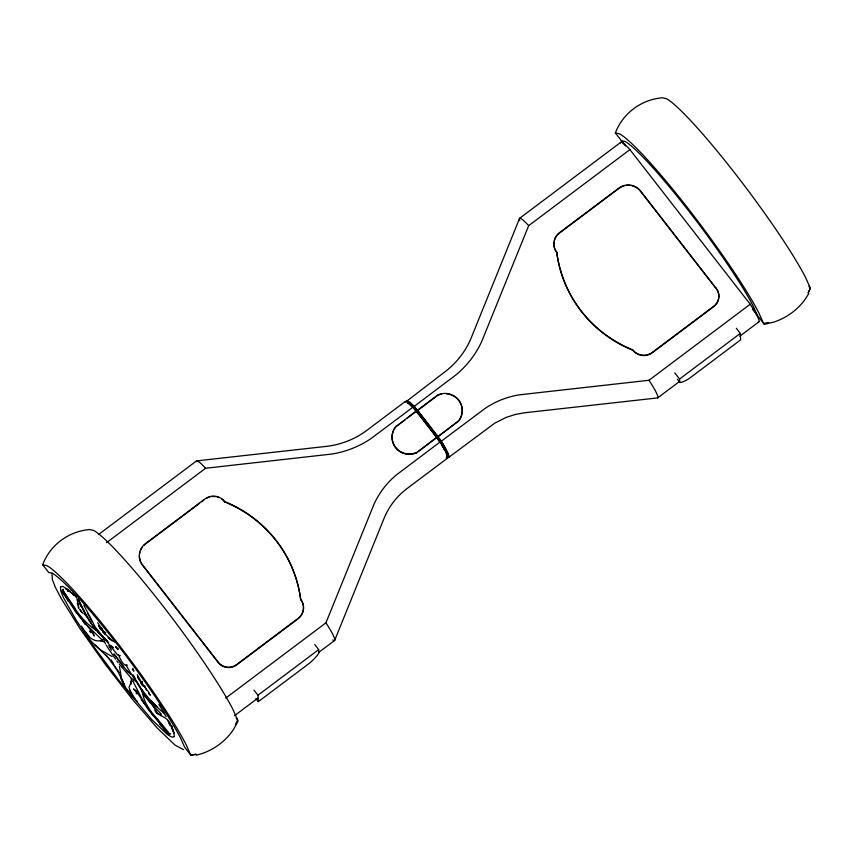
<?xml version="1.0" encoding="UTF-8"?>
<svg xmlns="http://www.w3.org/2000/svg" width="853" height="853" viewBox="0 0 853 853"><rect width="100%" height="100%" fill="white"/><g stroke="black" fill="none" stroke-linecap="round" stroke-linejoin="round"><path stroke-width="1.28" d="M92.561 631.401L92.519 632.372L91.591 632.34L89.597 630.9L90.876 632.734M141.971 684.97L142.067 681.558M131.319 678.551L131.01 684.213M447.132 456.174L447.74 455.726C446.961 448.017 440.777 441.587 436.821 435.329L418.695 412.042L418.087 412.5L436.224 436.15M318.659 652.46L334.643 640.454L384.042 518.411C388.829 506.607 396.901 496.19 407.073 488.534L447.708 458.018L445.287 449.808M447.303 457.144L448.902 457.251L449.051 456.44L448.07 453.156L441.364 441.172L417.522 410.186L437.834 394.928A17.295 16.985 -3.2 0 1 458.274 421.19L437.973 436.821M405.122 402.264L405.975 401.315L407.126 401.816L414.142 407.755L414.75 407.297L418.716 412.404L417.522 413.172L413.556 408.065L408.192 403.33L408.811 402.872L414.163 407.606L418.109 412.351L417.522 413.172M406.316 401.507L444.871 371.865C456.568 363.079 465.845 351.105 471.346 337.543L519.605 218.315L620.824 142.27M62.887 592.409L74.947 610.705L93.563 633.619L91.399 630.847L94.235 635.997L92.977 632.553M142.494 690.077C142.558 707.073 160.492 720.956 169.64 734.049L168.02 733.793L160.012 724.432L161.238 725.946M62.248 590.98L62.727 589.722L62.152 591.289L68.581 601.376L67.771 600.149M225.757 698.095L325.921 622.85L374.147 503.91A83.402 81.899 -3.2 0 1 396.645 474.726L440.169 441.929L416.317 410.954L396.027 426.585A17.295 16.985 -3.2 0 0 393.905 429.763M758.242 321.922A40.336 4.286 53.1 0 0 750.213 304.222L629.909 149.616L528.689 225.661L481.71 341.477A95.483 93.766 -3.2 0 1 455.95 374.894L414.259 406.337L409.909 402.211L406.497 400.697M171.975 728.857L171.677 725.668L173.852 732.994L169.896 722.928M136.437 691.463L136.352 693.82M98.5 534.543L196.531 460.897L326.272 446.386C340.933 444.744 355.125 439.146 366.929 430.296L405.303 401.464M106.529 542.689L205.616 468.244L331.689 454.063A95.483 93.766 -3.2 0 0 371.258 438.389L413.055 407.094L416.339 411.317L407.201 418.183M142.536 565.262L142.515 564.899A15.439 15.162 -3.2 0 1 145.426 543.638L204.837 499.005A14.17 13.915 -3.2 0 1 224.702 501.585A124.73 122.48 -3.2 0 1 300.651 599.19L300.672 599.552A13.989 13.733 -3.2 0 1 298.028 618.809L236.644 664.924A13.147 12.912 -3.2 0 1 218.219 662.525L142.536 565.262A15.439 15.162 -3.2 0 1 139.37 556.028M717.149 289.945A13.147 12.912 -3.2 0 1 713.716 306.643L652.332 352.758A13.989 13.733 -3.2 0 1 632.734 350.21A124.73 122.48 -3.2 0 1 556.785 252.605L556.764 252.243A14.17 13.915 -3.2 0 1 559.429 232.73L618.851 188.097A15.439 15.162 -3.2 0 1 640.496 190.912L716.2 288.549L640.518 191.275A15.439 15.162 -3.2 0 0 632.276 185.847M143.922 545.302A15.439 15.162 -3.2 0 1 145.447 544.001L199.549 503.345M201.671 501.756L203.792 500.157M554.375 240.535A14.17 13.915 -3.2 0 1 559.451 233.093L618.873 188.46A15.439 15.162 -3.2 0 1 624.279 185.847M407.105 402.851L408.811 402.872L413.055 407.094M409.397 402.573L407.691 402.541L409.397 402.573L414.75 407.297M409.707 404.429L410.314 403.981M410.293 404.13L410.901 403.672M411.604 406.113L412.212 405.655M412.191 405.804L412.799 405.346M413.556 408.065L414.163 407.606M397.04 425.818L405.164 419.708M414.259 406.337L417.533 410.549L437.856 395.291A17.295 16.985 -3.2 0 1 441.534 394.107M440.852 443.528L435.638 436.448L436.235 435.638L418.109 412.351M436.203 435.787L436.821 435.329M435.638 436.448L436.832 435.691M436.779 437.589L416.467 452.847L436.757 437.226M437.962 436.459L458.274 421.19M439.658 441.619L440.852 440.852M441.364 441.172L484.973 408.502A83.402 81.899 -3.2 0 1 519.541 394.811L648.984 380.267L750.213 304.222M442.643 443.731L441.449 444.488L444.68 450.267L445.874 449.51M443.229 447.558L443.837 447.1L442.057 444.04M444.424 446.791L443.816 447.249L440.265 441.161M445.746 452.559L446.354 452.101M446.94 451.802L446.332 452.25L443.837 447.1M446.428 454.382L447.036 453.924L447.281 455.395M447.015 454.084L447.622 453.625M446.695 455.705L447.889 454.937M448.902 457.251L494.772 423.141L506.255 417.373L515.447 414.419M142.515 564.899L218.197 662.173A13.147 12.912 -3.2 0 0 236.622 664.562L298.017 618.446A13.989 13.733 -3.2 0 0 300.651 599.19M556.764 252.243A124.73 122.48 -3.2 0 0 632.713 349.847A13.989 13.733 -3.2 0 0 652.31 352.396L713.705 306.28A13.147 12.912 -3.2 0 0 716.179 288.186M318.691 649.602L318.873 652.822A22.946 3.593 -37.9 0 1 309.65 663.09L258.31 701.656L257.958 695.227L318.691 649.602L314.725 644.505M740.308 333.406L740.66 339.835L689.331 378.401A22.946 3.593 -37.9 0 1 679.756 382.251L679.574 379.031L740.308 333.406L736.342 328.298M234.49 715.699L257.926 698.095M657.716 397.871L679.02 381.867M739.754 336.231L758.935 321.826M68.485 590.479L67.526 591.193L69.626 590.788L65.852 588.954L70.33 591.683L67.44 589.444L74.275 595.458M170.664 733.793L169.64 734.134M133.622 680.225L131.437 681.835L129.059 687.091C130.019 692.529 133.153 698.149 137.461 701.465M102.989 639.11L100.739 640.646C91.58 642.629 85.097 632.894 81.515 626.102M63.25 589.231L62.557 590.009C72.27 604.308 81.163 620.792 96.101 630.25M447.175 455.95L447.74 455.726M447.708 458.018L446.108 457.912M515.244 414.473L524.83 412.745L657.013 397.978A40.336 4.286 53.1 0 0 648.984 380.267M407.659 402.232L408.299 402.083M60.467 586.821L62.749 586.374L67.419 589.231L74.264 595.255M174.055 736.704L171.784 737.141L167.124 734.294L151.578 719.367L118.279 679.628L95.014 648.248L75.597 619.225L63.399 597.569L60.712 590.756L60.51 587.045M120.273 655.68L117.351 654.709L107.329 642.064M77.122 603.274L78.039 603.327L78.401 608.018M118.151 654.368C120.145 658.143 122.885 666.524 127.278 665.084L126.436 665.809C136.373 683.168 148.358 700.633 164.33 713.46M166.9 732.418L147.846 708.854L136.491 691.356L138.346 694.001L133.59 689.032L135.904 691.165M615.376 132.961L619.715 133.921A124.229 13.2 53.1 0 1 688.36 208.814A124.229 13.2 53.1 0 1 758.616 312.433L764 324.439L773.938 322.05A57.247 51.521 -24.2 0 0 806.106 297.878L808.687 293.645L808.313 292.835L810.35 288.154L805.456 277.246A124.229 13.2 53.1 0 0 735.201 173.628A124.229 13.2 53.1 0 0 666.556 98.724L662.216 97.775A55.232 54.229 -3.2 0 0 615.376 132.961L625.484 145.948M621.41 140.713L625.132 141.534A114.611 12.177 53.1 0 1 688.467 210.638A114.611 12.177 53.1 0 1 753.274 306.227L757.475 315.589M42.65 564.729L46.99 565.688A124.229 13.2 53.1 0 1 115.635 640.592A124.229 13.2 53.1 0 1 185.89 744.2L190.784 755.108L195.913 754.415L196.275 755.225L201.212 753.828A57.247 51.521 -24.2 0 0 233.381 729.656L238.115 721.02L232.73 709.014A124.229 13.2 53.1 0 0 162.475 605.406A124.229 13.2 53.1 0 0 93.83 530.502L89.49 529.542A55.232 54.229 -3.2 0 0 42.65 564.729L48.685 572.491L52.406 573.312A114.611 12.177 53.1 0 1 115.741 642.405A114.611 12.177 53.1 0 1 180.548 737.994L184.749 747.356L190.784 755.108A59.262 58.196 -3.2 0 0 195.838 754.223M125.7 665.329L126.34 665.415M103.97 641.787L100.633 640.944M156.621 713.289L160.876 714.803L160.631 715.731M183.48 749.584L175.078 745.159L157.144 727.95L132.375 699.268L105.047 664.082L79.894 628.469L61.256 598.593L55.445 587.493L52.364 579.624L51.948 573.163M73.006 593.667L72.1 593.187L75.778 596.418M105.239 632.361L105.804 632.681M103.01 631.092L104.482 631.945M112.127 656.543L100.846 650.125L94.779 644.921M137.258 682.496L145.436 696.56L154.457 706.988M118.535 648.984L115.603 646.574L117.799 649.741M115.198 642.384L108.086 637.617L112.201 640.774L105.047 633.79L97.658 622.679M133.836 689.256L136.661 691.314M98.564 625.942L102.595 628.992M113.033 647.662L111.221 646.084L112.82 647.672M99.865 628.426L101.731 630.143L99.961 628.341M108.459 642.277L104.237 638.854L103.874 639.739L105.431 643.823M107.222 640.795L93.361 626.507L86.388 615.493M102.627 631.966L105.324 634.643M126.937 670.789L130.669 674.446M151.066 700.803L157.656 707.372M161.302 714.089L149.851 702.328L142.174 692.625L145.287 696.261M107.521 641.499L97.093 630.868L104.599 638.289L101.219 635.016L103.821 637.607M109.419 658.857L91.282 641.339L84.479 632.574L82.165 628.064L89.043 636.295M153.124 704.823L154.905 706.657M156.302 712.522C160.481 716.253 166.74 717.085 169.534 722.544M83.85 613.392L86.878 616.708M102.232 640.07L85.46 623.788L75.139 610.737M148.603 693.329L150.267 695.184M147.174 706.615L141.299 699.918M111.743 646.084L113.268 647.822M124.602 667.92L128.003 671.791M103.362 637.586L95.344 627.2L83.882 605.374M112.98 662.792L110.997 659.732M148.699 693.222L150.096 694.875M149.104 692.647L142.547 684.234L137.216 674.648M82.72 613.168L79.649 609.362L81.952 612.39M123.845 666.982L114.249 654.176M123.888 667.313L113.939 654.048M119.153 663.933L131.255 678.252L135.638 681.142L135.424 679.521M132.364 669.274L133.878 671.183L132.929 668.347M155.875 717.341L162.891 726.202M808.847 286.213L810.35 288.154A59.262 58.196 -3.2 0 1 808.154 292.718M752.591 309.308L763.51 323.34A59.262 58.196 -3.2 0 0 768.574 322.455M674.808 372.91L679.574 379.031M677.367 379.19L679.756 382.251M440.244 441.31L436.235 435.638M417.501 412.809L435.616 436.096M253.991 690.13L257.958 695.227M255.932 698.596L258.31 701.656M236.11 717.981L237.624 719.921A59.262 58.196 -3.2 0 1 235.428 724.485M119.249 672.622L106.145 655.061M116.808 660.872L118.098 662.578M153.092 715.646L143.773 702.243L133.1 681.59M154.788 710.442L156.931 713.428M98.362 625.771L100.622 628.949M115.55 659.156L106.113 645.007M74.861 608.328L62.621 590.02M141.022 682.965L143.272 686.228M112.713 662.973L117.789 671.183L125.828 687.859L131.916 696.485L135.702 700.174L129.475 689.501M101.582 639.398L103 641.467M157.048 712.436L151.909 704.226M85.001 624.268L80.257 616.676M92.913 625.644L95.653 630.015L89.266 620.888L78.018 598.881L81.888 607.421L78.369 599.755M440.169 441.929L446.876 453.924M140.35 688.371L145.436 696.56L137.098 682.08M75.992 596.908L76.493 597.74M158.967 704.514L166.132 716.541M93.073 626.017L94.502 628.426L92.934 625.718M87.326 617.423L79.926 604.052M135.702 679.777L138.719 685.236M111.444 650.135L108.981 645.518L109.824 647.15M132.983 674.712L135.105 678.679M87.667 613.382L91.719 621.037M140.084 681.142L141.502 684.01M144.658 685.748L146.609 690.482M134.102 676.792L134.987 678.615M123.93 684.17L121.457 677.847L119.42 666.332M76.919 598.806L78.998 608.189M171.368 726.244L174.055 733.079L174.257 736.8M142.664 684.532L142.11 681.334M130.957 683.52L130.776 681.472L130.935 683.296M224.702 501.585L224.723 501.948A124.73 122.48 -3.2 0 1 300.672 599.552M325.921 622.85A40.336 4.286 53.1 0 1 332.766 639.985M556.785 252.605A14.17 13.915 -3.2 0 1 554.002 242.316M519.722 220.564A37.596 3.998 53.1 0 1 528.689 225.661M620.6 143.016A37.596 3.998 53.1 0 1 629.909 149.616M452.836 395.6A17.295 16.985 -3.2 0 1 458.296 421.553M446.673 393.841A17.295 16.985 -3.2 0 1 451.663 395.067M626.262 185.464A15.439 15.162 -3.2 0 1 630.292 185.464M196.307 461.644A37.596 3.998 53.1 0 1 205.616 468.244M206.405 498.355A14.17 13.915 -3.2 0 1 209.827 496.968M211.64 496.606A14.17 13.915 -3.2 0 1 215.34 496.617M217.163 496.968A14.17 13.915 -3.2 0 1 218.912 497.555M222.111 499.378A14.17 13.915 -3.2 0 1 224.723 501.948M416.467 452.847A17.295 16.985 -3.2 0 1 393.372 430.914M139.508 554.045A15.439 15.162 -3.2 0 1 139.903 552.104M140.564 550.228A15.439 15.162 -3.2 0 1 142.59 546.794M416.445 452.485A17.295 16.985 -3.2 0 1 396.005 426.223M137.525 676.877L139.636 680.353L137.525 676.877M167.316 732.45L166.74 732.396L167.316 732.45M99.737 633.683L93.361 626.507L99.737 633.683M169.95 725.018L167.998 720.486L169.95 725.018M123.664 684.042L121.179 678.796L123.664 684.042"/></g></svg>
